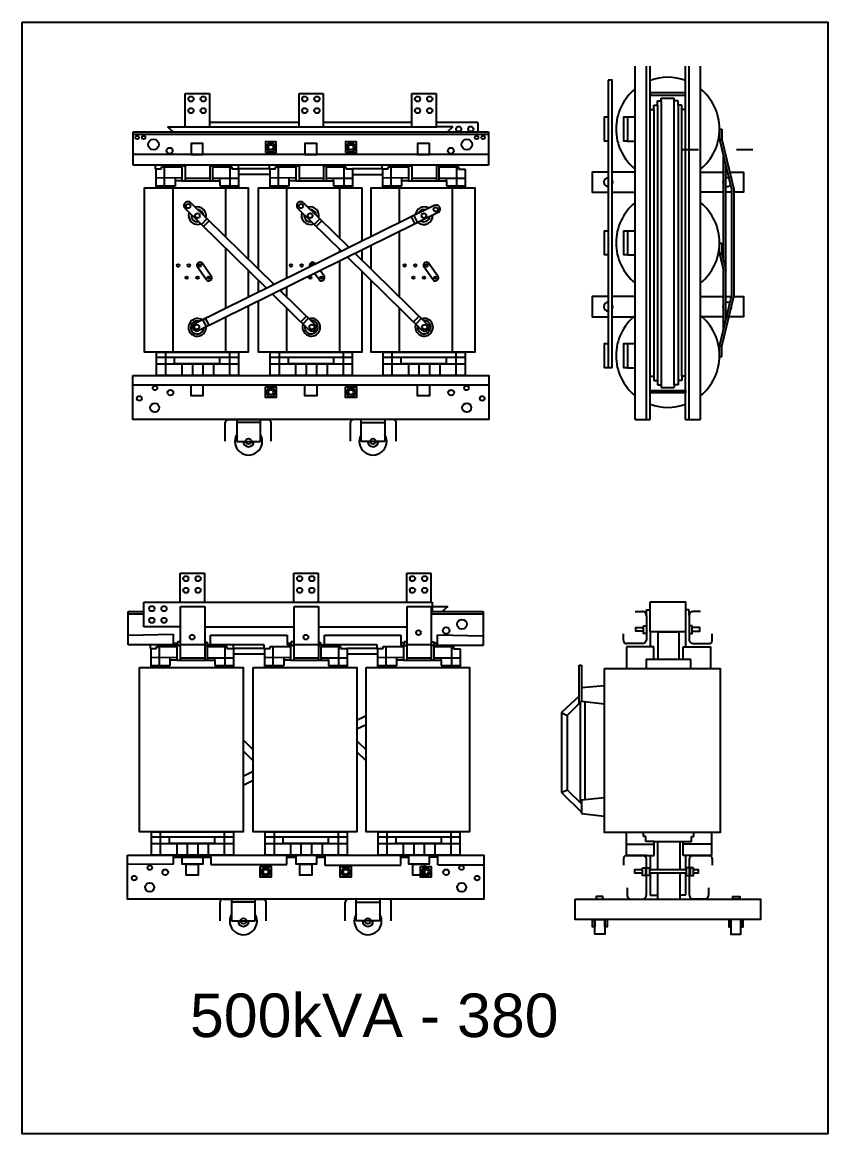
# Model space of a CAD drawing. Header units: millimetres. Extents: x 18098 to 54149, y 8095 to 18524.
# Drawn here: x 36333 to 39441, y 8822 to 13110 of the extents above; entities that cross this region are included whole.
import ezdxf

# ---------------------------------------------------------------- set-up
doc = ezdxf.new("R2010")
doc.units = ezdxf.units.MM
for name, color, linetype in [('BOBINA', 2, 'Continuous'), ('CULATRA', 1, 'Continuous'), ('DETALHE', 3, 'Continuous'), ('L1', 1, 'Continuous'), ('L2', 2, 'Continuous')]:
    doc.layers.add(name, color=color, linetype=linetype)
doc.styles.get("Standard").update_dxf_attribs({"font": 'arial.ttf'})

msp = doc.modelspace()

# ---------------------------------------------------------------- linework, layer by layer
at = {"layer": 'BOBINA'}
for points in [[(37204.9, 12014.3), (37204.9, 11836.9), (36805.3, 11836.9), (36805.3, 12470.8), (37204.9, 12470.8), (37204.9, 12196.3)], [(37244.3, 12157.7), (37244.3, 12470.8), (37643.9, 12470.8), (37643.9, 12265.4)], [(37679.6, 12283), (37679.6, 12470.8), (38079.2, 12470.8), (38079.2, 11836.9), (37679.6, 11836.9), (37679.6, 12016.1)], [(37643.9, 12230.8), (37643.9, 12192.6)], [(37679.6, 12157.7), (37679.6, 12248.4)], [(37204.9, 12152.8), (37204.9, 12110.6)], [(37643.9, 12149.2), (37643.9, 12033.7)], [(37204.9, 12110.6), (37204.9, 12048.9)], [(37244.3, 12068.3), (37244.3, 12114.3)], [(37679.6, 12016.1), (37679.6, 12114.3)], [(37643.9, 12033.7), (37643.9, 11836.9), (37244.3, 11836.9), (37244.3, 12033.7)]]:
    msp.add_lwpolyline(points, dxfattribs=at)
for points in [[(36785.6, 10620.2), (37185.2, 10620.2), (37185.2, 9986.4), (36785.6, 9986.4)], [(37224.6, 10620.2), (37624.2, 10620.2), (37624.2, 9986.4), (37224.6, 9986.4)], [(37659.8, 10620.2), (38059.4, 10620.2), (38059.4, 9986.4), (37659.8, 9986.4)], [(38580.4, 10616.8), (39025.8, 10616.8), (39025.8, 9984.2), (38580.4, 9984.2)]]:
    msp.add_lwpolyline(points, close=True, dxfattribs=at)
at = {"layer": 'CULATRA'}
for p, q in [((36893.4, 12705.9), (36914.7, 12687.1)), ((37401.2, 12723.4), (37055.5, 12723.4)), ((37836.5, 12723.4), (37494.5, 12723.4)), ((38090.4, 12723.4), (37929.7, 12723.4)), ((37994.8, 12705.9), (37934.7, 12705.9)), ((37994.8, 12705.9), (37973.5, 12687.1)), ((38090.4, 12723.4), (38090.4, 12687.1)), ((36760.8, 12558.9), (36760.8, 12687.1)), ((36760.8, 12687.1), (38131.8, 12687.1)), ((36760.8, 12677.7), (38131.8, 12677.7)), ((38131.8, 12687.1), (38131.8, 12558.9)), ((38131.8, 12599.2), (36760.8, 12599.2)), ((38131.8, 12558.9), (36760.8, 12558.9)), ((36846.4, 12558.9), (36846.4, 12543.9)), ((36846.4, 12543.9), (36850.3, 12543.9)), ((36911.9, 12558.9), (36911.9, 12552.1)), ((36918.5, 12558.9), (36918.5, 12552.1)), ((36952, 12558.9), (36952, 12555.5)), ((36952, 12555.5), (36963.5, 12555.5)), ((37066.2, 12554.9), (37056.7, 12554.9)), ((37066.2, 12558.9), (37066.2, 12554.9)), ((37167.9, 12543.9), (37167.9, 12559.9)), ((37285.4, 12543.9), (37167.9, 12543.9)), ((37167.9, 12524.2), (37289.3, 12524.2)), ((37285.4, 12558.9), (37285.4, 12543.9)), ((37285.4, 12543.9), (37289.3, 12543.9)), ((37374.6, 12558.9), (37374.6, 12558)), ((37374.6, 12558), (37391, 12558)), ((37391, 12558.9), (37391, 12555.5)), ((37391, 12555.5), (37402.5, 12555.5)), ((37502.9, 12554.5), (37495.7, 12554.5)), ((37502.9, 12558.9), (37502.9, 12554.5)), ((37720.6, 12543.9), (37606.9, 12543.9)), ((37606.9, 12523.2), (37724.6, 12523.2)), ((37720.6, 12559.9), (37720.6, 12543.9)), ((37720.6, 12543.9), (37724.6, 12543.9)), ((37813.3, 12558.9), (37813.3, 12557.4)), ((37813.3, 12557.4), (37826.3, 12557.4)), ((37826.3, 12558.9), (37826.3, 12555.5)), ((37826.3, 12555.5), (37837.8, 12555.5)), ((37940.8, 12555.7), (37930.9, 12555.7)), ((37940.8, 12558.9), (37940.8, 12555.7)), ((37955.7, 12556), (37955.7, 12558.9)), ((36913.5, 12470.8), (36913.5, 11836.9)), ((37117.7, 12470.8), (37117.7, 12281.7)), ((37352.5, 12470.8), (37352.5, 12177.4)), ((37556.7, 12470.8), (37556.7, 12278)), ((37787.8, 12470.8), (37787.8, 12336.4)), ((37992, 12470.8), (37992, 11836.9)), ((36958.6, 12394.1), (37275.5, 12083.7)), ((36983.1, 12413.5), (37305, 12098.3)), ((37922.9, 12403), (36997.4, 11946.6)), ((37393.9, 12394.1), (37565, 12226.5)), ((37418.4, 12413.5), (37594.5, 12241)), ((37940.2, 12377), (37011.8, 11919.1)), ((37045.8, 12352.1), (37024.1, 12329.9)), ((37481.1, 12352.1), (37459.4, 12329.9)), ((37833.6, 12358.9), (37847.4, 12331.1)), ((37844.2, 12364.2), (37858, 12336.3)), ((37054.3, 12343.8), (37032.6, 12321.6)), ((37489.6, 12343.8), (37467.8, 12321.6)), ((37787.8, 12301.8), (37787.8, 12051.7)), ((37117.7, 12238.2), (37117.7, 12025.2)), ((37556.7, 12234.6), (37556.7, 12222.4)), ((37027.9, 12180.3), (37062.3, 12131.9)), ((37463.1, 12180.3), (37465.3, 12177.3)), ((37556.7, 12187.8), (37556.7, 12028.9)), ((37588.5, 12203.5), (37876.4, 11921.4)), ((37618, 12218), (37898.6, 11943.1)), ((37902.1, 12180.3), (37936.6, 12131.9)), ((37043, 12116.9), (37009.1, 12164.7)), ((37352.5, 12177.4), (37352.5, 12121.7)), ((37478.2, 12116.9), (37461.3, 12140.8)), ((37483.5, 12151.7), (37497.6, 12131.9)), ((37917.2, 12116.9), (37883.3, 12164.7)), ((37299, 12060.7), (37441.2, 11921.4)), ((37328.5, 12075.2), (37463.3, 11943.1)), ((37331.5, 12076.7), (37331.5, 12072.3)), ((37352.5, 12087.1), (37352.5, 12051.7)), ((37117.7, 12025.2), (37117.7, 12005.9)), ((37352.5, 12008.3), (37352.5, 11836.9)), ((37556.7, 12028.9), (37556.7, 11836.9)), ((37787.8, 12008.3), (37787.8, 11962.7)), ((37039.5, 11967.6), (37053.4, 11939.8)), ((37117.7, 11971.3), (37117.7, 11836.9)), ((37429.7, 11976.1), (37408, 11953.9)), ((37438, 11968), (37416.2, 11945.8)), ((37865, 11976.1), (37843.3, 11953.9)), ((37873.2, 11968), (37851.5, 11945.8)), ((37029.2, 11962.4), (37043.1, 11934.6)), ((37787.8, 11962.7), (37787.8, 11836.9)), ((36759.4, 11710.9), (38133.3, 11710.9)), ((37160.4, 11577), (37160.4, 11493.1)), ((37252, 11565.5), (37160.4, 11565.5)), ((37252, 11493.1), (37252, 11577)), ((37640.8, 11493.1), (37640.8, 11577)), ((37640.8, 11565.5), (37732.3, 11565.5)), ((37732.3, 11577), (37732.3, 11493.1)), ((37160.4, 11493.1), (37252, 11493.1)), ((37732.3, 11493.1), (37640.8, 11493.1)), ((37915, 10872.9), (37915, 10836.6)), ((37915, 10855.4), (37975, 10855.4)), ((37975, 10855.4), (37953.8, 10836.6)), ((36741.1, 10708.4), (36741.1, 10836.6)), ((36741.1, 10836.6), (36802.3, 10836.6)), ((36741.1, 10827.2), (36802.3, 10827.2)), ((37911.2, 10836.6), (38112.1, 10836.6)), ((37911.2, 10827.2), (38112.1, 10827.2)), ((38112.1, 10836.6), (38112.1, 10705.4)), ((37037, 10778), (37382.8, 10778)), ((37475.9, 10778), (37818, 10778)), ((36741.1, 10745.6), (36915.6, 10748.6)), ((36915.6, 10748.6), (36915.6, 10708.4)), ((37059.5, 10709.4), (37059.5, 10745.6)), ((37059.5, 10745.6), (37354.9, 10745.6)), ((37354.9, 10745.6), (37354.9, 10707.5)), ((37498.7, 10709.4), (37498.7, 10745.3)), ((37498.7, 10745.3), (37793.6, 10745.3)), ((37793.6, 10745.3), (37793.6, 10706.9)), ((37935.9, 10705.4), (37935.9, 10746.8)), ((37935.9, 10746.8), (38112.1, 10742.6)), ((36932.3, 10708.4), (36741.1, 10708.4)), ((36826.7, 10708.4), (36826.7, 10693.4)), ((36826.7, 10693.4), (36830.6, 10693.4)), ((36892.2, 10708.4), (36892.2, 10701.6)), ((36898.8, 10708.4), (36898.8, 10701.6)), ((36915.6, 10715.1), (36932.3, 10715.1)), ((36943.8, 10720.1), (36932.3, 10720.1)), ((36932.3, 10720.1), (36932.3, 10704.9)), ((36932.3, 10704.9), (36943.8, 10704.9)), ((37037, 10718.8), (37046.5, 10718.8)), ((37046.5, 10704.4), (37037, 10704.4)), ((37046.5, 10718.8), (37046.5, 10704.4)), ((37046.5, 10709.4), (37265.6, 10709.4)), ((37148.2, 10693.4), (37148.2, 10709.4)), ((37265.6, 10693.4), (37148.2, 10693.4)), ((37265.6, 10709.4), (37265.6, 10693.4)), ((37265.6, 10693.4), (37269.6, 10693.4)), ((37354.9, 10715), (37371.3, 10715)), ((37354.9, 10707.5), (37371.3, 10707.5)), ((37382.8, 10720.1), (37371.3, 10720.1)), ((37371.3, 10720.1), (37371.3, 10704.9)), ((37371.3, 10704.9), (37382.8, 10704.9)), ((37475.9, 10718.2), (37483.2, 10718.2)), ((37483.2, 10704), (37475.9, 10704)), ((37483.2, 10718.2), (37483.2, 10704)), ((37483.2, 10709.4), (37700.9, 10709.4)), ((37700.9, 10693.4), (37587.2, 10693.4)), ((37700.9, 10709.4), (37700.9, 10693.4)), ((37700.9, 10693.4), (37704.9, 10693.4)), ((37806.5, 10715.6), (37793.6, 10715.6)), ((37793.6, 10706.9), (37806.5, 10706.9)), ((37818, 10720.1), (37806.5, 10720.1)), ((37806.5, 10720.1), (37806.5, 10704.9)), ((37806.5, 10704.9), (37818, 10704.9)), ((37911.2, 10719.7), (37921.1, 10719.7)), ((37921.1, 10705.2), (37911.2, 10705.2)), ((37921.1, 10719.7), (37921.1, 10705.2)), ((37921.1, 10715.2), (37935.9, 10715.2)), ((38112.1, 10705.4), (37921.8, 10705.4)), ((37148.2, 10673.7), (37269.6, 10673.7)), ((37587.2, 10672.7), (37704.9, 10672.7)), ((38663.1, 9984.2), (38663.1, 9895.1)), ((38730.8, 9968.5), (38730.8, 9984.2)), ((38739.6, 9968.5), (38730.8, 9968.5)), ((38739.6, 9949.9), (38739.6, 9968.5)), ((38771.9, 9949.9), (38739.6, 9949.9)), ((38771.9, 9895.1), (38771.9, 9949.9)), ((38771.9, 9949.9), (38883.6, 9949.9)), ((38784.8, 9949.9), (38784.8, 9840.9)), ((38870.4, 9949.9), (38870.4, 9840.9)), ((38883.6, 9895.1), (38883.6, 9949.9)), ((38883.6, 9949.9), (38915.9, 9949.9)), ((38915.9, 9949.9), (38915.9, 9968.5)), ((38915.9, 9968.5), (38924.7, 9968.5)), ((38924.7, 9968.5), (38924.7, 9984.2)), ((38992.4, 9984.2), (38992.4, 9895.1)), ((38663.1, 9939.6), (38771.9, 9939.6)), ((38992.4, 9939.6), (38883.6, 9939.6)), ((36916.3, 9862), (36916.3, 9896.3)), ((36916.3, 9888.7), (36950.4, 9888.7)), ((36950.4, 9888.7), (37061, 9888.7)), ((37061, 9888.7), (37061, 9896.3)), ((37061, 9888.7), (37061, 9860.9)), ((37354.1, 9860.9), (37354.1, 9896.3)), ((37354.1, 9889), (37389.4, 9889)), ((37468.4, 9889.4), (37500.1, 9889.4)), ((37500.1, 9896.3), (37500.1, 9857.8)), ((37794.2, 9857.8), (37794.2, 9896.3)), ((37794.2, 9888.8), (37824.7, 9888.8)), ((37903.7, 9889.6), (37936.2, 9889.6)), ((37936.2, 9859.4), (37936.2, 9896.3)), ((38756.2, 9895.1), (38756.2, 9840.9)), ((38893.9, 9840.9), (38893.9, 9895.1)), ((36916.3, 9862), (36739.7, 9860.4)), ((37061, 9860.9), (37354.1, 9860.9)), ((37500.1, 9857.8), (37794.2, 9857.8)), ((37936.2, 9859.4), (38113.6, 9859.4)), ((38756.2, 9826.6), (38756.2, 9741.6)), ((38784.8, 9826.6), (38784.8, 9726.8)), ((38870.4, 9826.6), (38870.4, 9726.8)), ((38893.9, 9743.9), (38893.9, 9826.6)), ((38756.2, 9741.6), (38784.8, 9741.6)), ((38870.4, 9743.9), (38893.9, 9743.9)), ((37140.7, 9726.4), (37140.7, 9642.6)), ((37232.3, 9715), (37140.7, 9715)), ((37232.3, 9642.6), (37232.3, 9726.4)), ((37621.1, 9642.6), (37621.1, 9726.4)), ((37621.1, 9715), (37712.6, 9715)), ((37712.6, 9726.4), (37712.6, 9642.6)), ((37140.7, 9642.6), (37232.3, 9642.6)), ((37712.6, 9642.6), (37621.1, 9642.6))]:
    msp.add_line(p, q, dxfattribs=at)
for points in [[(37271.1, 12607), (37313.3, 12607), (37313.3, 12648.3), (37271.1, 12648.3)], [(37580.1, 12607), (37622.3, 12607), (37622.3, 12648.3), (37580.1, 12648.3)], [(36759.4, 11746.9), (38133.3, 11746.9), (38133.3, 11577), (36759.4, 11577)], [(37271.1, 11703), (37313.3, 11703), (37313.3, 11661.8), (37271.1, 11661.8)], [(37580.1, 11703), (37622.3, 11703), (37622.3, 11661.8), (37580.1, 11661.8)], [(36739.7, 9896.3), (38113.6, 9896.3), (38113.6, 9726.4), (36739.7, 9726.4)], [(37251.4, 9852.5), (37293.6, 9852.5), (37293.6, 9811.3), (37251.4, 9811.3)], [(37560.4, 9852.5), (37602.6, 9852.5), (37602.6, 9811.3), (37560.4, 9811.3)], [(37869.3, 9852.5), (37911.5, 9852.5), (37911.5, 9811.3), (37869.3, 9811.3)], [(38547.1, 9726.8), (38573.1, 9726.8), (38573.1, 9736.5), (38547.1, 9736.5)], [(39101.5, 9726.8), (39075.6, 9726.8), (39075.6, 9736.5), (39101.5, 9736.5)], [(38467.2, 9726.8), (39181.4, 9726.8), (39181.4, 9648.9), (38467.2, 9648.9)], [(38534.1, 9648.9), (38542.2, 9648.9), (38542.2, 9620.3), (38534.1, 9620.3)], [(38542.2, 9648.9), (38581.6, 9648.9), (38581.6, 9591.7), (38542.2, 9591.7)], [(38581.6, 9648.9), (38589.7, 9648.9), (38589.7, 9620.3), (38581.6, 9620.3)], [(39067, 9648.9), (39059, 9648.9), (39059, 9620.3), (39067, 9620.3)], [(39106.5, 9648.9), (39067, 9648.9), (39067, 9591.7), (39106.5, 9591.7)], [(39114.5, 9648.9), (39106.5, 9648.9), (39106.5, 9620.3), (39114.5, 9620.3)]]:
    msp.add_lwpolyline(points, close=True, dxfattribs=at)
for points in [[(38594.3, 12532), (38531.9, 12532), (38531.9, 12454.2), (38594.3, 12454.2)], [(38698, 12532), (38609.2, 12532)], [(38950.2, 12532), (39039.5, 12532)], [(39047.9, 12532), (39054.3, 12532)], [(39062.6, 12532), (39116.4, 12532), (39116.4, 12454.2), (39078.5, 12454.2)], [(38609.2, 12454.2), (38698, 12454.2)], [(39039.5, 12454.2), (38950.2, 12454.2)], [(39070.1, 12454.2), (39047.9, 12454.2)], [(38594.3, 12051.7), (38531.9, 12051.7), (38531.9, 11973.8), (38594.3, 11973.8)], [(38698, 12051.7), (38609.2, 12051.7)], [(38950.2, 12051.7), (39039.5, 12051.7)], [(39047.9, 12051.7), (39070.1, 12051.7)], [(39078.5, 12051.7), (39116.4, 12051.7), (39116.4, 11973.8), (39047.9, 11973.8)], [(38609.2, 11973.8), (38698, 11973.8)], [(39039.5, 11973.8), (38950.2, 11973.8)]]:
    msp.add_lwpolyline(points, dxfattribs=at)
for centre, radius in [((36776.5, 12665.3), 6.69), ((36801.6, 12665.3), 6.69), ((36839.5, 12638.5), 20.6), ((38048.6, 12638.5), 20.6), ((38086.6, 12665.3), 6.69), ((38111.7, 12665.3), 6.69), ((36901.5, 12614.5), 11.6), ((37292.2, 12627.6), 17), ((37292.2, 12627.6), 9.86), ((37601.2, 12627.6), 17), ((37601.2, 12627.6), 9.86), ((37986.7, 12614.5), 11.6), ((36973.3, 12401), 8.38), ((37408.6, 12401), 8.38), ((37928.4, 12388.1), 8.38), ((37008.8, 12363.8), 9.34), ((37444.1, 12363.8), 9.34), ((37883.1, 12363.8), 9.34), ((36934.6, 12171.8), 4.8), ((36975.9, 12171.8), 4.8), ((37019.1, 12171.8), 4.8), ((37369.9, 12171.8), 4.8), ((37411.2, 12171.8), 4.8), ((37808.9, 12171.8), 4.8), ((37850.2, 12171.8), 4.8), ((37893.3, 12171.8), 4.8), ((36967.9, 12124.8), 4.8), ((37009.2, 12124.8), 4.8), ((37052.3, 12124.8), 4.8), ((37444.5, 12124.8), 4.8), ((37487.6, 12124.8), 4.8), ((37842.2, 12124.8), 4.8), ((37883.5, 12124.8), 4.8), ((37926.6, 12124.8), 4.8), ((37006.6, 11934.4), 9.63), ((37450.8, 11934.4), 9.63), ((37886.1, 11934.4), 9.63), ((36845.2, 11698.8), 8.68), ((38047.5, 11698.8), 8.68), ((36784.8, 11658.6), 9.14), ((36904.6, 11681), 11), ((37292.2, 11682.4), 17), ((37292.2, 11682.4), 9.86), ((37601.2, 11682.4), 17), ((37601.2, 11682.4), 9.86), ((37988.1, 11681), 11), ((38107.9, 11658.6), 9.14), ((36844.3, 11623.4), 17.4), ((38048.5, 11623.4), 17.4), ((37206.2, 11493.1), 10.8), ((37686.5, 11493.1), 10.8), ((37861.7, 10755.1), 9.28), ((37969.1, 10763.8), 12.7), ((38029.9, 10787.6), 18.7), ((36988.6, 10737.7), 9.28), ((37427.6, 10737.7), 9.28), ((36825.5, 9848.3), 8.68), ((36884.9, 9830.5), 11), ((37272.5, 9831.9), 17), ((37272.5, 9831.9), 9.86), ((37581.5, 9831.9), 17), ((37581.5, 9831.9), 9.86), ((37890.4, 9831.9), 17), ((37890.4, 9831.9), 9.86), ((37968.4, 9830.5), 11), ((38027.8, 9848.3), 8.68), ((36765.1, 9808.1), 9.14), ((36824.6, 9772.9), 17.4), ((38028.7, 9772.9), 17.4), ((38088.2, 9808.1), 9.14), ((37186.5, 9642.6), 10.8), ((37666.8, 9642.6), 10.8)]:
    msp.add_circle(centre, radius, dxfattribs=at)
for centre, radius, start, end in [((36972.3, 12402), 15.8, 46.642, 210.024), ((37008.8, 12363.8), 33.9, 346.7722, 104.4167), ((37008.8, 12363.8), 33.9, 346.7722, 104.4167), ((37407.6, 12402), 15.8, 46.642, 210.024), ((37444.1, 12363.8), 33.9, 346.7722, 104.4167), ((37444.1, 12363.8), 33.9, 346.7722, 104.4167), ((37883.1, 12363.8), 33.9, 57.4747, 175.1192), ((37883.1, 12363.8), 33.9, 57.4747, 175.1192), ((37929.7, 12388.7), 15.8, 311.8674, 115.2494), ((37008.8, 12363.8), 33.9, 159.0021, 292.1868), ((37008.8, 12363.8), 33.9, 159.0021, 292.1868), ((37008.8, 12363.8), 23.4, 170.7808, 280.4081), ((37008.8, 12363.8), 23.4, 4.2638, 86.9251), ((37444.1, 12363.8), 33.9, 159.0021, 292.1868), ((37444.1, 12363.8), 33.9, 159.0021, 292.1868), ((37444.1, 12363.8), 23.4, 170.7808, 280.4081), ((37444.1, 12363.8), 23.4, 4.2638, 86.9251), ((37883.1, 12363.8), 33.9, 229.7046, 2.8893), ((37883.1, 12363.8), 33.9, 229.7046, 2.8893), ((37883.1, 12363.8), 23.4, 74.9663, 157.6276), ((37883.1, 12363.8), 23.4, 241.4833, 351.1106), ((37019.1, 12171.8), 12.3, 26.9095, 215.3387), ((37454.3, 12171.8), 12.3, 26.9095, 205.7743), ((37893.3, 12171.8), 12.3, 26.9095, 215.3387), ((37454.3, 12171.8), 4.8, 27.4774, 205.0295), ((37052.3, 12124.8), 12.3, 210.637, 35.4323), ((37487.6, 12124.8), 12.3, 210.637, 35.4323), ((37926.6, 12124.8), 12.3, 210.637, 35.4323), ((37008.4, 11932.7), 34.2, 56.8542, 2.7277), ((37448.6, 11933.4), 34.2, 159.3603, 105.2339), ((37883.9, 11933.4), 34.2, 159.3603, 105.2339), ((37008.4, 11932.7), 25.5, 69.111, 353.8189), ((37006.3, 11933.7), 15.6, 124.871, 290.4644), ((37448.6, 11933.4), 25.5, 168.2691, 92.9771), ((37450.9, 11933.7), 15.6, 231.6236, 37.217), ((37883.9, 11933.4), 25.5, 168.2691, 92.9771), ((37886.2, 11933.7), 15.6, 231.6236, 37.217), ((37206.2, 11493.1), 52.8, 150.1435, 29.8565), ((37206.2, 11493.1), 20.8, 180, 0), ((37686.5, 11493.1), 52.8, 150.1435, 29.8565), ((37686.5, 11493.1), 20.8, 180, 0), ((37186.5, 9642.6), 52.8, 150.1435, 29.8565), ((37666.8, 9642.6), 52.8, 150.1435, 29.8565), ((37186.5, 9642.6), 20.8, 180, 0), ((37666.8, 9642.6), 20.8, 180, 0)]:
    msp.add_arc(centre, radius, start, end, dxfattribs=at)
at = {"layer": 'DETALHE'}
for p, q in [((37116.3, 11493.8), (37116.3, 11565.6)), ((37125.6, 11577), (37284.2, 11577)), ((37293.5, 11493.8), (37293.5, 11565.6)), ((37599.2, 11493.8), (37599.2, 11565.6)), ((37767.1, 11577), (37608.5, 11577)), ((37776.4, 11493.8), (37776.4, 11565.6)), ((38698, 10836.7), (38726.6, 10836.7)), ((38741.5, 10820.9), (38741.5, 10725.4)), ((38906.7, 10820.9), (38906.7, 10725.4)), ((38950.2, 10836.7), (38921.6, 10836.7)), ((38652.8, 10725.4), (38652.8, 10750.6)), ((38995.4, 10725.4), (38995.4, 10750.6)), ((38727.2, 10712.9), (38663.1, 10712.9)), ((38921, 10712.9), (38985.1, 10712.9)), ((38652.8, 9882.5), (38652.8, 9857.4)), ((38663.1, 9895.1), (38771.9, 9895.1)), ((38741.5, 9895.1), (38663.1, 9895.1)), ((38741.5, 9742.6), (38741.5, 9882.5)), ((38992.4, 9895.1), (38883.6, 9895.1)), ((38985.5, 9895.1), (38883.6, 9895.1)), ((38907.2, 9895.1), (38985.5, 9895.1)), ((38907.2, 9742.6), (38907.2, 9882.5)), ((38995.8, 9882.5), (38995.8, 9857.4)), ((38667.2, 9770.5), (38667.2, 9742.6)), ((38981.5, 9770.5), (38981.5, 9742.6)), ((37096.6, 9643.3), (37096.6, 9715.1)), ((37105.9, 9726.4), (37264.5, 9726.4)), ((37273.8, 9643.3), (37273.8, 9715.1)), ((37579.5, 9643.3), (37579.5, 9715.1)), ((37747.4, 9726.4), (37588.8, 9726.4)), ((37756.7, 9643.3), (37756.7, 9715.1)), ((38682.1, 9726.8), (38726.6, 9726.8)), ((38966.6, 9726.8), (38922.1, 9726.8))]:
    msp.add_line(p, q, dxfattribs=at)
for centre, radius, start, end in [((37127.8, 11565.6), 11.5, 101.207, 180), ((37282, 11565.6), 11.5, 0, 78.793), ((37610.8, 11565.6), 11.5, 101.207, 180), ((37764.9, 11565.6), 11.5, 0, 78.793), ((38725.6, 10820.9), 15.8, 0, 93.3125), ((38922.6, 10820.9), 15.8, 86.6875, 180), ((38665.5, 10725.4), 12.6, 180, 277.5762), ((38727.2, 10727.3), 14.4, 269.8365, 352.5873), ((38921, 10727.3), 14.4, 187.4127, 270.1635), ((38982.7, 10725.4), 12.6, 262.4238, 0), ((38665.5, 9882.5), 12.6, 82.4238, 180), ((38728.8, 9882.5), 12.6, 0, 97.5762), ((38919.8, 9882.5), 12.6, 82.4238, 180), ((38983.2, 9882.5), 12.6, 0, 97.5762), ((38683, 9742.6), 15.8, 180, 273.3125), ((38725.6, 9742.6), 15.8, 266.6875, 0), ((38923, 9742.6), 15.8, 180, 273.3125), ((38965.7, 9742.6), 15.8, 266.6875, 0), ((37108.1, 9715.1), 11.5, 101.207, 180), ((37262.3, 9715.1), 11.5, 0, 78.793), ((37591.1, 9715.1), 11.5, 101.207, 180), ((37745.2, 9715.1), 11.5, 0, 78.793)]:
    msp.add_arc(centre, radius, start, end, dxfattribs=at)
at = {"layer": 'L1'}
for p, q in [((38698, 11577.8), (38698, 12940.4)), ((38741.5, 11577.8), (38741.5, 12940.4)), ((38755.8, 11577.8), (38755.8, 12940.4)), ((38892.4, 11577.8), (38892.4, 12940.4)), ((38906.7, 11577.8), (38906.7, 12940.4)), ((38950.2, 11577.8), (38950.2, 12940.4)), ((36962.2, 12705.9), (36962.2, 12835.3)), ((36962.2, 12835.3), (37055.5, 12835.3)), ((37055.5, 12835.3), (37055.5, 12705.9)), ((37401.2, 12705.9), (37401.2, 12835.3)), ((37401.2, 12835.3), (37494.5, 12835.3)), ((37494.5, 12835.3), (37494.5, 12705.9)), ((37836.5, 12705.9), (37836.5, 12835.3)), ((37836.5, 12835.3), (37929.7, 12835.3)), ((37929.7, 12835.3), (37929.7, 12705.9)), ((38769.6, 12773.8), (38769.6, 12790.2)), ((38769.6, 12790.2), (38784.3, 12790.2)), ((38784.3, 12790.2), (38784.3, 12806.5)), ((38784.3, 12806.5), (38799, 12806.5)), ((38784.3, 12790.2), (38784.3, 11728)), ((38799, 12806.5), (38799, 12816.8)), ((38799, 12816.8), (38849.2, 12816.8)), ((38799, 12806.5), (38799, 11711.6)), ((38849.2, 12806.5), (38849.2, 12816.8)), ((38863.9, 12806.5), (38849.2, 12806.5)), ((38849.2, 11711.6), (38849.2, 12806.5)), ((38863.9, 12790.2), (38863.9, 12806.5)), ((38878.6, 12790.2), (38863.9, 12790.2)), ((38863.9, 12790.2), (38863.9, 11728)), ((38878.6, 12773.8), (38878.6, 12790.2)), ((38668.7, 12744.6), (38698, 12744.6)), ((38755.5, 12773.8), (38769.6, 12773.8)), ((38769.6, 12773.8), (38769.6, 11744.4)), ((38892.7, 12773.8), (38878.6, 12773.8)), ((38878.6, 11744.4), (38878.6, 12773.8)), ((36893.4, 12705.9), (37934.7, 12705.9)), ((39023.9, 12698), (39023.9, 12657.8)), ((39023.9, 12698), (39032.2, 12698)), ((39032.2, 12698), (39032.2, 12657.8)), ((38668.7, 12651.5), (38698, 12651.5)), ((39023.9, 12657.8), (39070.1, 12466.6)), ((39032.2, 12657.8), (39023.9, 12657.8)), ((39032.2, 12657.8), (39078.5, 12466.4)), ((38880.4, 12619.1), (38942.6, 12619.1)), ((39089.8, 12619.1), (39152.1, 12619.1)), ((39039.5, 12187.1), (39039.5, 12591.7)), ((36850.3, 12470.8), (36850.3, 12543.9)), ((36850.3, 12543.9), (36870.8, 12543.9)), ((36870.8, 12543.9), (36870.8, 12552.1)), ((36870.8, 12552.1), (36949.1, 12552.1)), ((36870.8, 12543.9), (36870.8, 12543.9)), ((36881.1, 12552.1), (36881.1, 12470.8)), ((36949.1, 12552.1), (36949.1, 12543.9)), ((36949.1, 12543.9), (36949.1, 12498.8)), ((36963.5, 12498.8), (36963.5, 12558.9)), ((37056.7, 12558.9), (37056.7, 12498.8)), ((37067.8, 12498.8), (37067.8, 12552.5)), ((37067.8, 12552.5), (37142.2, 12552.5)), ((37134.6, 12552.5), (37134.6, 12470.8)), ((37142.2, 12552.5), (37142.2, 12543.9)), ((37142.2, 12543.9), (37167.9, 12543.9)), ((37167.9, 12543.9), (37167.9, 12470.8)), ((37289.3, 12470.8), (37289.3, 12543.9)), ((37289.3, 12543.9), (37309.8, 12543.9)), ((37309.8, 12543.9), (37309.8, 12552.1)), ((37309.8, 12552.1), (37388.1, 12552.1)), ((37309.8, 12543.9), (37309.8, 12543.9)), ((37320, 12552.1), (37320, 12470.8)), ((37388.1, 12552.1), (37388.1, 12543.9)), ((37388.1, 12543.9), (37388.1, 12498.8)), ((37402.5, 12498.8), (37402.5, 12558.9)), ((37495.7, 12558.9), (37495.7, 12498.8)), ((37506.8, 12495.7), (37506.8, 12552.5)), ((37506.8, 12552.5), (37581.2, 12552.5)), ((37573.6, 12552.5), (37573.6, 12470.8)), ((37581.2, 12552.5), (37581.2, 12543.9)), ((37581.2, 12543.9), (37606.9, 12543.9)), ((37606.9, 12543.9), (37606.9, 12470.8)), ((37724.6, 12470.8), (37724.6, 12543.9)), ((37724.6, 12543.9), (37745.1, 12543.9)), ((37745.1, 12543.9), (37745.1, 12552.1)), ((37745.1, 12552.1), (37823.4, 12552.1)), ((37745.1, 12543.9), (37745.1, 12543.9)), ((37755.3, 12552.1), (37755.3, 12470.8)), ((37823.4, 12552.1), (37823.4, 12543.9)), ((37823.4, 12543.9), (37823.4, 12498.8)), ((37837.8, 12498.8), (37837.8, 12558.9)), ((37930.9, 12558.9), (37930.9, 12498.8)), ((37942.1, 12495.7), (37942.1, 12552.5)), ((37942.1, 12552.5), (38016.5, 12552.5)), ((38008.9, 12552.5), (38008.9, 12470.8)), ((38016.5, 12552.5), (38016.5, 12543.1)), ((38016.5, 12543.1), (38042.2, 12543.1)), ((38042.2, 12543.1), (38042.2, 12470.8)), ((39047.9, 12152.5), (39047.9, 12558.6)), ((36850.3, 12509.2), (36949.1, 12510.8)), ((36922.5, 12510.4), (36922.5, 12477.3)), ((36949.1, 12498.8), (36922.5, 12498.8)), ((36949.1, 12498.8), (37095.5, 12498.8)), ((36963.5, 12509), (37056.7, 12509)), ((37067.8, 12509.1), (37167.9, 12509.1)), ((37095.5, 12498.8), (37095.5, 12509.1)), ((37095.5, 12498.8), (37095.5, 12479)), ((37289.3, 12509.2), (37388.1, 12510.8)), ((37361.5, 12510.4), (37361.5, 12477.3)), ((37388.1, 12498.8), (37361.5, 12498.8)), ((37388.1, 12498.8), (37534.5, 12498.8)), ((37402.5, 12509), (37495.7, 12509)), ((37506.8, 12509.1), (37606.9, 12509.1)), ((37534.5, 12498.8), (37534.5, 12509.1)), ((37534.5, 12498.8), (37534.5, 12479)), ((37724.6, 12509.2), (37823.4, 12510.8)), ((37796.8, 12510.4), (37796.8, 12477.3)), ((37823.4, 12498.8), (37796.8, 12498.8)), ((37823.4, 12498.8), (37969.7, 12498.8)), ((37837.8, 12509), (37930.9, 12509)), ((37942.1, 12509.1), (38042.2, 12509.1)), ((37969.7, 12498.8), (37969.7, 12509.1)), ((37969.7, 12498.8), (37969.7, 12479)), ((36922.5, 12477.3), (36850.3, 12477.3)), ((36913.5, 12477.3), (36913.5, 12470.8)), ((37095.5, 12479), (37167.9, 12479)), ((37361.5, 12477.3), (37289.3, 12477.3)), ((37352.5, 12477.3), (37352.5, 12470.8)), ((37534.5, 12479), (37606.9, 12479)), ((37796.8, 12477.3), (37724.6, 12477.3)), ((37787.8, 12477.3), (37787.8, 12470.8)), ((37969.7, 12479), (38042.2, 12479)), ((39070.1, 12466.6), (39070.1, 12051.5)), ((39078.5, 12466.4), (39078.5, 12051.8)), ((38668.7, 12305.7), (38698, 12305.7)), ((39023.9, 12217.3), (39023.9, 12257.5)), ((39023.9, 12257.5), (39032.2, 12257.5)), ((39032.2, 12257.5), (39032.2, 12217.3)), ((38668.7, 12212.5), (38698, 12212.5)), ((39023.9, 12217.3), (39039.5, 12152.7)), ((39032.2, 12217.3), (39023.9, 12217.3)), ((39032.2, 12217.3), (39047.9, 12152.5)), ((39039.5, 11924.9), (39039.5, 12152.7)), ((39047.9, 11959.5), (39047.9, 12152.5)), ((39023.9, 11860.3), (39070.1, 12051.5)), ((39032.2, 11860.3), (39078.5, 12051.8)), ((38668.7, 11870.4), (38698, 11870.4)), ((39023.9, 11820.1), (39023.9, 11860.3)), ((39032.2, 11860.3), (39023.9, 11860.3)), ((39032.2, 11820.1), (39032.2, 11860.3)), ((36851.2, 11818.1), (37167.5, 11818.1)), ((37290.2, 11818.1), (37606.5, 11818.1)), ((37725.5, 11818.1), (38041.7, 11818.1)), ((39023.9, 11820.1), (39032.2, 11820.1)), ((36851.2, 11791.9), (37167.5, 11791.9)), ((36948.8, 11791.9), (36948.8, 11746.9)), ((36989.4, 11791.9), (36989.4, 11746.9)), ((37029.9, 11791.9), (37029.9, 11746.9)), ((37070.5, 11791.9), (37070.5, 11746.9)), ((37290.2, 11791.9), (37606.5, 11791.9)), ((37387.8, 11791.9), (37387.8, 11746.9)), ((37428.3, 11791.9), (37428.3, 11746.9)), ((37468.9, 11791.9), (37468.9, 11746.9)), ((37509.5, 11791.9), (37509.5, 11746.9)), ((37725.5, 11791.9), (38041.7, 11791.9)), ((37823, 11791.9), (37823, 11746.9)), ((37863.6, 11791.9), (37863.6, 11746.9)), ((37904.2, 11791.9), (37904.2, 11746.9)), ((37944.8, 11791.9), (37944.8, 11746.9)), ((38668.7, 11777.2), (38698, 11777.2)), ((38755.5, 11744.4), (38769.6, 11744.4)), ((38769.6, 11744.4), (38769.6, 11728)), ((38769.6, 11728), (38784.3, 11728)), ((38784.3, 11728), (38784.3, 11711.6)), ((38784.3, 11711.6), (38799, 11711.6)), ((38799, 11711.6), (38799, 11701.3)), ((38849.2, 11711.6), (38849.2, 11701.3)), ((38863.9, 11711.6), (38849.2, 11711.6)), ((38878.6, 11728), (38863.9, 11728)), ((38863.9, 11728), (38863.9, 11711.6)), ((38892.7, 11744.4), (38878.6, 11744.4)), ((38878.6, 11744.4), (38878.6, 11728)), ((38799, 11701.3), (38849.2, 11701.3)), ((38698, 11577.8), (38755.8, 11577.8)), ((38892.4, 11577.8), (38950.2, 11577.8)), ((36942.5, 10872.9), (36942.5, 10984.8)), ((36942.5, 10984.8), (37035.8, 10984.8)), ((37035.8, 10984.8), (37035.8, 10872.9)), ((37381.5, 10872.9), (37381.5, 10984.8)), ((37381.5, 10984.8), (37474.8, 10984.8)), ((37474.8, 10984.8), (37474.8, 10872.9)), ((37816.7, 10872.9), (37816.7, 10984.8)), ((37816.7, 10984.8), (37910, 10984.8)), ((37910, 10984.8), (37910, 10872.9)), ((36802.3, 10777.1), (36802.3, 10872.9)), ((36802.3, 10872.9), (37915, 10872.9)), ((36943.8, 10648.3), (36943.8, 10855.4)), ((36943.8, 10855.4), (37037, 10855.4)), ((37037, 10855.4), (37037, 10648.3)), ((37382.8, 10648.3), (37382.8, 10855.4)), ((37382.8, 10855.4), (37475.9, 10855.4)), ((37475.9, 10855.4), (37475.9, 10648.3)), ((37818, 10648.3), (37818, 10855.4)), ((37818, 10855.4), (37911.2, 10855.4)), ((37911.2, 10855.4), (37911.2, 10648.3)), ((38741.5, 10820.9), (38741.5, 10843)), ((38741.5, 10843), (38755.8, 10843)), ((38906.7, 10843), (38892.4, 10843)), ((38906.7, 10820.9), (38906.7, 10843)), ((36943.8, 10777.1), (36802.3, 10777.1)), ((38755.8, 10758.5), (38755.8, 10700.2)), ((38892.4, 10758.5), (38892.4, 10700.2)), ((36830.6, 10620.2), (36830.6, 10693.4)), ((36830.6, 10693.4), (36851.1, 10693.4)), ((36851.1, 10693.4), (36851.1, 10701.6)), ((36851.1, 10701.6), (36929.4, 10701.6)), ((36851.1, 10693.4), (36851.1, 10693.4)), ((36861.4, 10701.6), (36861.4, 10620.2)), ((36929.4, 10701.6), (36929.4, 10693.4)), ((36929.4, 10693.4), (36929.4, 10648.3)), ((36943.8, 10709.4), (37037, 10709.4)), ((37048.1, 10648.3), (37048.1, 10702)), ((37048.1, 10702), (37122.5, 10702)), ((37114.9, 10702), (37114.9, 10620.2)), ((37122.5, 10702), (37122.5, 10693.4)), ((37122.5, 10693.4), (37148.2, 10693.4)), ((37148.2, 10693.4), (37148.2, 10620.2)), ((37269.6, 10620.2), (37269.6, 10693.4)), ((37269.6, 10693.4), (37290.1, 10693.4)), ((37290.1, 10693.4), (37290.1, 10701.6)), ((37290.1, 10701.6), (37368.4, 10701.6)), ((37290.1, 10693.4), (37290.1, 10693.4)), ((37300.3, 10701.6), (37300.3, 10620.2)), ((37368.4, 10701.6), (37368.4, 10693.4)), ((37368.4, 10693.4), (37368.4, 10648.3)), ((37382.8, 10709.4), (37475.9, 10709.4)), ((37487.1, 10645.2), (37487.1, 10702)), ((37487.1, 10702), (37561.5, 10702)), ((37553.9, 10702), (37553.9, 10620.2)), ((37561.5, 10702), (37561.5, 10693.4)), ((37561.5, 10693.4), (37587.2, 10693.4)), ((37587.2, 10693.4), (37587.2, 10620.2)), ((37704.9, 10620.2), (37704.9, 10693.4)), ((37704.9, 10693.4), (37725.4, 10693.4)), ((37725.4, 10693.4), (37725.4, 10701.6)), ((37725.4, 10701.6), (37803.6, 10701.6)), ((37725.4, 10693.4), (37725.4, 10693.4)), ((37735.6, 10701.6), (37735.6, 10620.2)), ((37803.6, 10701.6), (37803.6, 10693.4)), ((37803.6, 10693.4), (37803.6, 10648.3)), ((37818, 10709.4), (37911.2, 10709.4)), ((37922.4, 10645.2), (37922.4, 10702)), ((37922.4, 10702), (37996.8, 10702)), ((37989.2, 10702), (37989.2, 10620.2)), ((37996.8, 10702), (37996.8, 10692.6)), ((37996.8, 10692.6), (38022.5, 10692.6)), ((38022.5, 10692.6), (38022.5, 10620.2)), ((38770.6, 10700.2), (38664.6, 10700.2)), ((38664.6, 10700.2), (38664.6, 10616.8)), ((38770.6, 10650.9), (38770.6, 10700.2)), ((38882.9, 10650.9), (38882.9, 10700.2)), ((38882.9, 10700.2), (38988.9, 10700.2)), ((38988.9, 10700.2), (38988.9, 10616.8)), ((36830.6, 10658.7), (36929.4, 10660.3)), ((36902.8, 10659.9), (36902.8, 10626.7)), ((36929.4, 10648.3), (36902.8, 10648.3)), ((36929.4, 10648.3), (37075.8, 10648.3)), ((36943.8, 10658.4), (37037, 10658.4)), ((37048.1, 10658.5), (37148.2, 10658.5)), ((37075.8, 10648.3), (37075.8, 10658.5)), ((37075.8, 10648.3), (37075.8, 10628.4)), ((37269.6, 10658.7), (37368.4, 10660.3)), ((37341.8, 10659.9), (37341.8, 10626.7)), ((37368.4, 10648.3), (37341.8, 10648.3)), ((37368.4, 10648.3), (37514.7, 10648.3)), ((37382.8, 10658.4), (37475.9, 10658.4)), ((37487.1, 10658.5), (37587.2, 10658.5)), ((37514.7, 10648.3), (37514.7, 10658.5)), ((37514.7, 10648.3), (37514.7, 10628.4)), ((37704.9, 10658.7), (37803.6, 10660.3)), ((37777.1, 10659.9), (37777.1, 10626.7)), ((37803.6, 10648.3), (37777.1, 10648.3)), ((37803.6, 10648.3), (37950, 10648.3)), ((37818, 10658.4), (37911.2, 10658.4)), ((37922.4, 10658.5), (38022.5, 10658.5)), ((37950, 10648.3), (37950, 10658.5)), ((37950, 10648.3), (37950, 10628.4)), ((36902.8, 10626.7), (36830.6, 10626.7)), ((36893.8, 10626.7), (36893.8, 10620.2)), ((37075.8, 10628.4), (37148.2, 10628.4)), ((37341.8, 10626.7), (37269.6, 10626.7)), ((37332.8, 10626.7), (37332.8, 10620.2)), ((37514.7, 10628.4), (37587.2, 10628.4)), ((37777.1, 10626.7), (37704.9, 10626.7)), ((37768, 10626.7), (37768, 10620.2)), ((37950, 10628.4), (38022.5, 10628.4)), ((38482.4, 10482.2), (38482.4, 10629.2)), ((38482.4, 10629.2), (38490.8, 10629.2)), ((38490.8, 10629.2), (38490.8, 10490.5)), ((38580.4, 10549.6), (38490.8, 10541.9)), ((38482.4, 10510.4), (38413.3, 10446.9)), ((38435.8, 10435.7), (38490.8, 10490.5)), ((38486.4, 10486.1), (38486.4, 10099.8)), ((38490.8, 10490.5), (38580.4, 10480.2)), ((38504.4, 10488.9), (38504.1, 10111.3)), ((37659.8, 10434.3), (37624.2, 10416.7)), ((38413.3, 10446.9), (38413.3, 10138.5)), ((38413.3, 10446.9), (38435.8, 10435.7)), ((38413.3, 10446.9), (38413.3, 10138.5)), ((38436.3, 10436.1), (38436.3, 10148.3)), ((37659.8, 10399.7), (37624.2, 10382.1)), ((37185.2, 10342.1), (37224.6, 10303.5)), ((37627.2, 10335.5), (37659.8, 10303.5)), ((37185.2, 10298.7), (37224.6, 10260.1)), ((37624.2, 10295), (37659.8, 10260.1)), ((37224.6, 10219.6), (37185.2, 10200.2)), ((37224.6, 10185), (37185.2, 10165.6)), ((38413.3, 10138.5), (38436.3, 10148.3)), ((38413.3, 10138.5), (38491.4, 10062.8)), ((38436.3, 10148.3), (38491.4, 10094.9)), ((38491.4, 10110.1), (38580.4, 10118.5)), ((38491.4, 10110.1), (38491.4, 10057.7)), ((38491.4, 10057.7), (38580.4, 10047.1)), ((36831.5, 9967.5), (37147.8, 9967.5)), ((37270.5, 9967.5), (37586.8, 9967.5)), ((37705.8, 9967.5), (38022, 9967.5)), ((36831.5, 9941.4), (37147.8, 9941.4)), ((36929.1, 9941.4), (36929.1, 9896.3)), ((36969.6, 9941.4), (36969.6, 9896.3)), ((37010.2, 9941.4), (37010.2, 9896.3)), ((37050.8, 9941.4), (37050.8, 9896.3)), ((37270.5, 9941.4), (37586.8, 9941.4)), ((37368.1, 9941.4), (37368.1, 9896.3)), ((37408.6, 9941.4), (37408.6, 9896.3)), ((37449.2, 9941.4), (37449.2, 9896.3)), ((37489.8, 9941.4), (37489.8, 9896.3)), ((37705.8, 9941.4), (38022, 9941.4)), ((37803.3, 9941.4), (37803.3, 9896.3)), ((37843.9, 9941.4), (37843.9, 9896.3)), ((37884.5, 9941.4), (37884.5, 9896.3)), ((37925, 9941.4), (37925, 9896.3))]:
    msp.add_line(p, q, dxfattribs=at)
for points in [[(36332.9, 13110.1), (39441.4, 13110.1), (39441.4, 8821.7), (36332.9, 8821.7)], [(38594.3, 12886.1), (38594.3, 11778.4), (38609.2, 11778.4), (38609.2, 12886.1)], [(38755.8, 12829), (38892.4, 12829), (38892.4, 12838), (38755.8, 12838)], [(38594.3, 12744.6), (38594.3, 12651.5), (38580.3, 12651.5), (38580.3, 12744.6)], [(38668.7, 12744.6), (38668.7, 12651.5), (38654.7, 12651.5), (38654.7, 12744.6)], [(36984.4, 12599.2), (37030.3, 12599.2), (37030.3, 12641.8), (36984.4, 12641.8)], [(37423.4, 12599.2), (37469.3, 12599.2), (37469.3, 12641.8), (37423.4, 12641.8)], [(37858.7, 12599.2), (37904.6, 12599.2), (37904.6, 12641.8), (37858.7, 12641.8)], [(38594.3, 12305.7), (38594.3, 12212.5), (38580.3, 12212.5), (38580.3, 12305.7)], [(38668.7, 12305.7), (38668.7, 12212.5), (38654.7, 12212.5), (38654.7, 12305.7)], [(36851.2, 11836.9), (37167.5, 11836.9), (37167.5, 11746.9), (36851.2, 11746.9)], [(36885.2, 11746.9), (36851.2, 11746.9), (36851.2, 11836.9), (36885.2, 11836.9)], [(37167.5, 11746.9), (37133.5, 11746.9), (37133.5, 11836.9), (37167.5, 11836.9)], [(37290.2, 11836.9), (37606.5, 11836.9), (37606.5, 11746.9), (37290.2, 11746.9)], [(37324.2, 11746.9), (37290.2, 11746.9), (37290.2, 11836.9), (37324.2, 11836.9)], [(37606.5, 11746.9), (37572.5, 11746.9), (37572.5, 11836.9), (37606.5, 11836.9)], [(37725.5, 11836.9), (38041.7, 11836.9), (38041.7, 11746.9), (37725.5, 11746.9)], [(37759.5, 11746.9), (37725.5, 11746.9), (37725.5, 11836.9), (37759.5, 11836.9)], [(38041.7, 11746.9), (38007.7, 11746.9), (38007.7, 11836.9), (38041.7, 11836.9)], [(38594.3, 11870.4), (38594.3, 11777.2), (38580.3, 11777.2), (38580.3, 11870.4)], [(38668.7, 11870.4), (38668.7, 11777.2), (38654.7, 11777.2), (38654.7, 11870.4)], [(36920.9, 11818.1), (37094.7, 11818.1), (37094.7, 11791.9), (36920.9, 11791.9)], [(37359.9, 11818.1), (37533.7, 11818.1), (37533.7, 11791.9), (37359.9, 11791.9)], [(37795.2, 11818.1), (37968.9, 11818.1), (37968.9, 11791.9), (37795.2, 11791.9)], [(36984.4, 11710.9), (37030.3, 11710.9), (37030.3, 11668.2), (36984.4, 11668.2)], [(37423.4, 11710.9), (37469.3, 11710.9), (37469.3, 11668.2), (37423.4, 11668.2)], [(37858.7, 11710.9), (37904.6, 11710.9), (37904.6, 11668.2), (37858.7, 11668.2)], [(38755.8, 11689.1), (38892.4, 11689.1), (38892.4, 11680.1), (38755.8, 11680.1)], [(38755.8, 10874.1), (38892.4, 10874.1), (38892.4, 10758.5), (38755.8, 10758.5)], [(38729.7, 10781.2), (38741.5, 10781.2), (38741.5, 10752), (38729.7, 10752)], [(38918.5, 10781.2), (38906.7, 10781.2), (38906.7, 10752), (38918.5, 10752)], [(38787.3, 10758.5), (38866.2, 10758.5), (38866.2, 10650.9), (38787.3, 10650.9)], [(38912.6, 10650.9), (38740.7, 10650.9), (38740.7, 10616.8), (38912.6, 10616.8)], [(36831.5, 9986.4), (37147.8, 9986.4), (37147.8, 9896.3), (36831.5, 9896.3)], [(36865.5, 9896.3), (36831.5, 9896.3), (36831.5, 9986.4), (36865.5, 9986.4)], [(36901.2, 9967.5), (37075, 9967.5), (37075, 9941.4), (36901.2, 9941.4)], [(37147.8, 9896.3), (37113.8, 9896.3), (37113.8, 9986.4), (37147.8, 9986.4)], [(37270.5, 9986.4), (37586.8, 9986.4), (37586.8, 9896.3), (37270.5, 9896.3)], [(37304.5, 9896.3), (37270.5, 9896.3), (37270.5, 9986.4), (37304.5, 9986.4)], [(37340.2, 9967.5), (37513.9, 9967.5), (37513.9, 9941.4), (37340.2, 9941.4)], [(37586.8, 9896.3), (37552.8, 9896.3), (37552.8, 9986.4), (37586.8, 9986.4)], [(37705.8, 9986.4), (38022, 9986.4), (38022, 9896.3), (37705.8, 9896.3)], [(37739.8, 9896.3), (37705.8, 9896.3), (37705.8, 9986.4), (37739.8, 9986.4)], [(37775.5, 9967.5), (37949.2, 9967.5), (37949.2, 9941.4), (37775.5, 9941.4)], [(38022, 9896.3), (37988, 9896.3), (37988, 9986.4), (38022, 9986.4)], [(36950.4, 9896.3), (37029.4, 9896.3), (37029.4, 9862), (36950.4, 9862)], [(37389.4, 9896.3), (37468.4, 9896.3), (37468.4, 9862), (37389.4, 9862)], [(37824.7, 9896.3), (37903.7, 9896.3), (37903.7, 9862), (37824.7, 9862)], [(36965.4, 9862), (37011.3, 9862), (37011.3, 9819.3), (36965.4, 9819.3)], [(37404.4, 9862), (37450.3, 9862), (37450.3, 9819.3), (37404.4, 9819.3)], [(37839.6, 9862), (37885.5, 9862), (37885.5, 9819.3), (37839.6, 9819.3)], [(38725.9, 9847.5), (38737.6, 9847.5), (38737.6, 9818.2), (38725.9, 9818.2)], [(38741.5, 9847.5), (38753.2, 9847.5), (38753.2, 9818.2), (38741.5, 9818.2)], [(38907.2, 9847.5), (38895.4, 9847.5), (38895.4, 9818.2), (38907.2, 9818.2)], [(38922.8, 9847.5), (38911, 9847.5), (38911, 9818.2), (38922.8, 9818.2)]]:
    msp.add_lwpolyline(points, close=True, dxfattribs=at)
for points in [[(38729.7, 10760.3), (38700.7, 10760.3), (38700.7, 10774.7), (38729.7, 10774.7)], [(38918.5, 10760.3), (38947.5, 10760.3), (38947.5, 10774.7), (38918.5, 10774.7)], [(38725.9, 9826.6), (38696.8, 9826.6), (38696.8, 9840.9), (38725.9, 9840.9)], [(38737.6, 9840.9), (38741.5, 9840.9)], [(38741.5, 9826.6), (38737.6, 9826.6)], [(38753.2, 9840.9), (38895.4, 9840.9)], [(38895.4, 9826.6), (38753.2, 9826.6)], [(38907.2, 9840.9), (38911, 9840.9)], [(38911, 9826.6), (38907.2, 9826.6)], [(38922.8, 9840.9), (38941.7, 9840.9), (38941.7, 9826.6), (38922.8, 9826.6)]]:
    msp.add_lwpolyline(points, dxfattribs=at)
for centre in [(36984.2, 12814), (37031.2, 12814), (37423.2, 12814), (37470.1, 12814), (37858.5, 12814), (37905.4, 12814), (36984.2, 12769.1), (37031.2, 12769.1), (37423.2, 12769.1), (37470.1, 12769.1), (37858.5, 12769.1), (37905.4, 12769.1), (38017, 12698.1), (38063.9, 12698.1), (36964.5, 10963.5), (37011.5, 10963.5), (37403.5, 10963.5), (37450.4, 10963.5), (37838.7, 10963.5), (37885.7, 10963.5), (36964.5, 10918.5), (37011.5, 10918.5), (37403.5, 10918.5), (37450.4, 10918.5), (37838.7, 10918.5), (37885.7, 10918.5), (36833, 10847.6), (36879.9, 10847.6), (36833, 10802.7), (36879.9, 10802.7)]:
    msp.add_circle(centre, 10.1, dxfattribs=at)
for centre, start, end in [((38594.6, 12493.1), 91.0013, 268.9987), ((38594.6, 12493.1), 329.5562, 30.4438), ((39053.6, 12493.1), 146.0262, 213.9738), ((39053.6, 12493.1), 67.9816, 109.6059), ((39053.6, 12493.1), 250.3941, 319.1922), ((38594.6, 12012.7), 91.0013, 268.9987), ((38594.6, 12012.7), 329.5562, 30.4438), ((39053.6, 12012.7), 146.0262, 213.9738), ((39053.6, 12012.7), 52.0897, 109.6059), ((39053.6, 12012.7), 319.1036, 13.7227), ((39053.6, 12012.7), 250.3941, 280.7365)]:
    msp.add_arc(centre, 16.9, start, end, dxfattribs=at)
at = {"layer": 'L2'}
for centre, start, end in [((38824.1, 12698), 70.0002, 109.9998), ((38824.1, 12698), 129.1269, 230.8731), ((38824.1, 12698), 309.1269, 50.8731), ((38824.1, 12259.1), 129.1269, 230.8731), ((38824.1, 12259.1), 309.1269, 50.8731), ((38824.1, 11823.8), 129.1269, 230.8731), ((38824.1, 11823.8), 309.1269, 50.8731), ((38824.1, 11823.8), 250.0002, 289.9998)]:
    msp.add_arc(centre, 199.8, start, end, dxfattribs=at)

# ---------------------------------------------------------------- texts
at = {"layer": 'L1'}
msp.add_text('500kVA - 380', height=168.035, dxfattribs=at).set_placement((36980.1, 9194.7))

doc.saveas('drawing.dxf')
